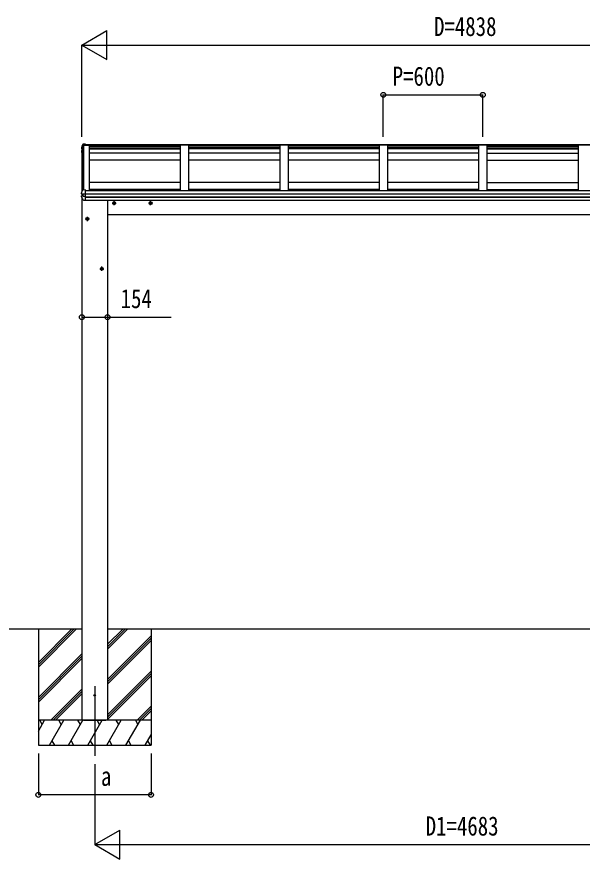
# Model space of a CAD drawing. Units: millimetres, scale not verified. Extents: x -14718 to 14718, y -10395 to 10395.
# Drawn here: x -10597 to -7186, y -6225 to -1146 of the extents above; entities that cross this region are included whole.
import ezdxf
from ezdxf.enums import TextEntityAlignment as Align

# ---------------------------------------------------------------- set-up
doc = ezdxf.new("R2010")
doc.units = ezdxf.units.MM
doc.header["$LTSCALE"] = 50
for name, color, linetype in [('0-3_YKK_12', 2, 'Continuous'), ('0-4_YKK_13', 4, 'Continuous'), ('0-5_YKK_A1', 4, 'Continuous'), ('0-6_YKK_D', 6, 'Continuous')]:
    doc.layers.add(name, color=color, linetype=linetype)
doc.styles.add('ＭＳ ゴシック', font='')
doc.styles.get('ＭＳ ゴシック').set_extended_font_data('MS Gothic')

msp = doc.modelspace()

# ---------------------------------------------------------------- linework, layer by layer
at = {"layer": '0-3_YKK_12'}
msp.add_line((-10127.43, -5181.55), (-10127.43, -5602.63), dxfattribs=at)
at = {"layer": '0-4_YKK_13'}
for p, q in [((-10198.11, -1919.49), (-10196.91, -1919.43)), ((-10196.76, -1919.22), (-10197.13, -1916.74)), ((-10196.91, -1919.43), (-10197.13, -1917.94)), ((-10182.93, -1913.51), (-10197.09, -1914.29)), ((-10185.93, -1918.61), (-10196.76, -1919.22)), ((-10196.76, -1919.22), (-10196.76, -1919.64)), ((-10196.76, -1919.6), (-10185.93, -1919.6)), ((-10185.93, -1916.37), (-10185.93, -1919.6)), ((-10185.93, -1916.37), (-10182.93, -1916.37)), ((-10182.93, -1913.52), (-10182.93, -1913.51)), ((-10182.93, -1913.51), (-10182.93, -1915.95)), ((-10182.93, -1916.37), (-10182.93, -1915.95)), ((-10207.81, -1954.48), (-10207.81, -1958.53)), ((-10207.76, -1954.15), (-10207.77, -1954.21)), ((-10207.41, -1935.54), (-10207.41, -1939.56)), ((-10204.93, -1956.9), (-10206.75, -1957.26)), ((-10206.35, -1940.83), (-10204.93, -1941.11)), ((-10204.93, -1952.89), (-10206.07, -1953.03)), ((-10205.78, -1958.59), (-10204.93, -1958.43)), ((-10204.93, -1939.23), (-10205.5, -1939.12)), ((-10204.93, -1939.58), (-10205.5, -1939.47)), ((-10207.97, -2232.02), (-10207.97, -2225.49)), ((-10207.5, -2213.46), (-10207.5, -2206.95)), ((-10199.93, -2223.1), (-10207.16, -2224.51)), ((-10206.64, -2214.45), (-10206.7, -2214.44)), ((-10206.64, -2214.45), (-10206.63, -2214.45)), ((-10199.38, -2215.39), (-10205.76, -2214.6)), ((-10199.93, -2215.32), (-10199.93, -2229.11)), ((-10182.93, -2215.38), (-10197.72, -2215.48)), ((-10182.93, -2229.24), (-10197.72, -2229.04)), ((-10182.93, -2190.39), (-10182.93, -2190.07)), ((-10182.93, -2191.08), (-10182.93, -2190.39)), ((-10182.93, -2213.28), (-10182.93, -2191.08)), ((-10182.93, -2214.54), (-10182.93, -2213.28)), ((-10182.93, -2215.38), (-10182.93, -2214.54)), ((-10182.93, -2229.24), (-10182.93, -2215.38)), ((-10182.93, -2231.15), (-10182.93, -2229.24)), ((-10182.93, -2232.67), (-10182.93, -2231.15)), ((-10182.93, -2253.14), (-10182.93, -2232.67)), ((-10195.31, -2252.46), (-10195.3, -2252.48)), ((-10182.93, -2253.55), (-10194.52, -2252.92)), ((-10182.93, -2253.55), (-10182.93, -2253.14)), ((-10021.44, -2269.8), (-9998.44, -2269.8)), ((-10009.94, -2282.31), (-10009.94, -2257.29)), ((-9801.44, -2269.8), (-9778.44, -2269.8)), ((-9789.94, -2282.31), (-9789.94, -2257.29)), ((-10182.94, -2364.8), (-10159.94, -2364.8)), ((-10171.44, -2377.31), (-10171.44, -2352.29)), ((-10095.94, -2664.8), (-10072.94, -2664.8)), ((-10084.44, -2677.31), (-10084.44, -2652.29))]:
    msp.add_line(p, q, dxfattribs=at)
for points in [[(-10199.74, -1915.49), (-10203.98, -1926.1), (-10207.33, -1935.05), (-10207.39, -1935.32), (-10207.4, -1935.38)], [(-10199.74, -1919.06), (-10200.73, -1921.55), (-10201.72, -1924.05), (-10202.69, -1926.55), (-10203.64, -1929.05), (-10204.58, -1931.56), (-10205.51, -1934.08), (-10206.43, -1936.6), (-10207.33, -1939.13)], [(-10182.93, -1915.95), (-10197.13, -1916.74), (-10197.13, -1917.94), (-10198.25, -1918)], [(-10196.83, -1919.64), (-10196.91, -1919.08), (-10196.91, -1919.43)], [(-10207.77, -1954.17), (-10207.8, -1954.34), (-10207.8, -1954.48)], [(-10207.64, -1959.17), (-10206.17, -1961.72), (-10204.93, -1963.84)], [(-10207.4, -1935.38), (-10207.4, -1935.49), (-10207.4, -1935.54)], [(-10207.45, -2206.62), (-10207.5, -2206.83), (-10207.5, -2206.95)], [(-10199.57, -2185.82), (-10200.6, -2188.4), (-10201.63, -2190.99), (-10202.63, -2193.58), (-10203.62, -2196.18), (-10204.6, -2198.78), (-10205.56, -2201.39), (-10206.51, -2204), (-10207.45, -2206.62)], [(-10204.16, -2214.68), (-10205.39, -2214.64), (-10206.63, -2214.45)], [(-10199.38, -2215.39), (-10199.13, -2215.42), (-10198.98, -2215.43)], [(-10182.93, -2190.07), (-10196.93, -2190.75), (-10196.93, -2185.1), (-10198.69, -2185.2)], [(-10009.94, -2277.31), (-10016.44, -2273.55), (-10016.44, -2266.05), (-10009.94, -2262.29)], [(-10009.94, -2277.31), (-10003.44, -2273.55), (-10003.44, -2266.05), (-10009.94, -2262.29)], [(-9789.94, -2277.31), (-9796.44, -2273.55), (-9796.44, -2266.05), (-9789.94, -2262.29)], [(-9789.94, -2277.31), (-9783.44, -2273.55), (-9783.44, -2266.05), (-9789.94, -2262.29)], [(-10171.44, -2372.31), (-10177.94, -2368.55), (-10177.94, -2361.05), (-10171.44, -2357.29)], [(-10171.44, -2372.31), (-10164.94, -2368.55), (-10164.94, -2361.05), (-10171.44, -2357.29)], [(-10084.44, -2672.31), (-10090.94, -2668.55), (-10090.94, -2661.05), (-10084.44, -2657.29)], [(-10084.44, -2672.31), (-10077.94, -2668.55), (-10077.94, -2661.05), (-10084.44, -2657.29)]]:
    msp.add_lwpolyline(points, dxfattribs=at)
for centre, radius in [((-10009.94, -2269.8), 8.5), ((-10009.94, -2269.8), 7.7), ((-10009.94, -2269.8), 6.5), ((-9789.94, -2269.8), 8.5), ((-9789.94, -2269.8), 7.7), ((-9789.94, -2269.8), 6.5), ((-10171.44, -2364.8), 8.5), ((-10171.44, -2364.8), 7.7), ((-10171.44, -2364.8), 6.5), ((-10084.44, -2664.8), 8.5), ((-10084.44, -2664.8), 7.7), ((-10084.44, -2664.8), 6.5), ((-10127.43, -5237.5), 5)]:
    msp.add_circle(centre, radius, dxfattribs=at)
for centre, radius, start, end in [((-9736, -2106.05), 498.52, 158.04646, 160.43093), ((-10198.16, -1919.7), 1.7, 92.9577, 157.99775), ((-10197.51, -1916.87), 2.62, 80.76, 148.16555), ((-10198.09, -1919.79), 0.3, 92.95769, 158.00506), ((-10206.51, -1958.53), 1.3, 100.8784, 209.72862), ((-10206.5, -1954.44), 1.3, 99.76805, 169.97457), ((-10206.11, -1939.56), 1.3, 160.55137, 259.11062), ((-10206.05, -1955.37), 2.32, 92.65141, 119.69627), ((-10205.73, -1958.89), 0.299, 100.87832, 209.80871), ((-9773.17, -1710.28), 499.04, 209.85327, 210.09589), ((-9773.17, -1710.62), 499.04, 209.85327, 210.09589), ((-10205.44, -1939.18), 0.299, 160.48478, 259.11069), ((-10205.44, -1938.83), 0.3, 212.93591, 259.04607), ((-10206.98, -2225.49), 0.998, 100.914, 179.94879), ((-10206.97, -2232.02), 1, 180, 210.67851), ((-9813.03, -1998.31), 459.05, 210.67556, 213.61643), ((-10206.5, -2213.46), 1, 180, 258.54639), ((-10200.27, -2212.76), 16.37, 271.41275, 274.51688), ((-10198.64, -2186.19), 1, 92.95955, 157.94622), ((-10194.46, -2251.92), 1, 213.61937, 266.89265)]:
    msp.add_arc(centre, radius, start, end, dxfattribs=at)
for centre, major_axis, ratio, start_param, end_param in [((-10198.93, -2228.92), (1, 0.195), 0.067217, 3.1284981, 3.4826308), ((-10199.08, -2207.87), (-9.96, 2.12), 0.734427, 1.7356015, 1.8609052), ((-10199.08, -2236.64), (9.97, 1.96), 0.736539, 1.29146, 1.4167637)]:
    msp.add_ellipse(centre, major_axis=major_axis, ratio=ratio, start_param=start_param, end_param=end_param, dxfattribs=at)
at = {"layer": '0-5_YKK_A1'}
for p, q in [((-10204.93, -1938.2), (-10197.81, -1919.64)), ((-10197.93, -1919.96), (-10197.93, -2185.16)), ((-10197.81, -1919.64), (-10160.93, -1919.64)), ((-10192.23, -2190.52), (-10192.23, -1919.64)), ((-10185.93, -1918.07), (-5385.93, -1918.07)), ((-10160.93, -1919.64), (-10160.93, -2193.1)), ((-10160.93, -1925.12), (-9610.93, -1925.12)), ((-9560.93, -1919.64), (-9610.93, -1919.64)), ((-9610.93, -1919.64), (-9610.93, -2193.1)), ((-9560.93, -1919.64), (-9610.93, -1919.64)), ((-9560.93, -1919.64), (-9560.93, -2193.1)), ((-9010.93, -1925.12), (-9560.93, -1925.12)), ((-8960.93, -1919.64), (-9010.93, -1919.64)), ((-9010.93, -1919.64), (-9010.93, -2193.1)), ((-8960.93, -1919.64), (-8960.93, -2193.1)), ((-8410.93, -1925.12), (-8960.93, -1925.12)), ((-8360.93, -1919.64), (-8410.93, -1919.64)), ((-8410.93, -1919.64), (-8410.93, -2193.1)), ((-8360.93, -1919.64), (-8360.93, -2193.1)), ((-7810.93, -1925.12), (-8360.93, -1925.12)), ((-7760.93, -1919.64), (-7810.93, -1919.64)), ((-7810.93, -1919.64), (-7810.93, -2193.1)), ((-7760.93, -1919.64), (-7760.93, -2193.1)), ((-7760.93, -1925.12), (-7210.93, -1925.12)), ((-7160.93, -1919.64), (-7210.93, -1919.64)), ((-7210.93, -1919.64), (-7210.93, -2193.1)), ((-10204.93, -1938.2), (-10204.93, -2199.67)), ((-10160.93, -1935.15), (-9610.93, -1935.15)), ((-10160.93, -1940.01), (-9610.93, -1940.01)), ((-10160.93, -1941.52), (-9610.93, -1941.52)), ((-9610.93, -1968.48), (-10160.93, -1968.48)), ((-9010.93, -1935.15), (-9560.93, -1935.15)), ((-9010.93, -1940.01), (-9560.93, -1940.01)), ((-9010.93, -1941.52), (-9560.93, -1941.52)), ((-9010.93, -1968.48), (-9560.93, -1968.48)), ((-8410.93, -1935.15), (-8960.93, -1935.15)), ((-8410.93, -1940.01), (-8960.93, -1940.01)), ((-8410.93, -1941.52), (-8960.93, -1941.52)), ((-8410.93, -1968.48), (-8960.93, -1968.48)), ((-7810.93, -1935.15), (-8360.93, -1935.15)), ((-7810.93, -1940.01), (-8360.93, -1940.01)), ((-7810.93, -1941.52), (-8360.93, -1941.52)), ((-7810.93, -1968.48), (-8360.93, -1968.48)), ((-7760.93, -1935.15), (-7210.93, -1935.15)), ((-7760.93, -1940.01), (-7210.93, -1940.01)), ((-7760.93, -1941.52), (-7210.93, -1941.52)), ((-7760.93, -1968.48), (-7210.93, -1968.48)), ((-9610.93, -2011), (-10160.93, -2011)), ((-9010.93, -2011), (-9560.93, -2011)), ((-8410.93, -2011), (-8960.93, -2011)), ((-7810.93, -2011), (-8360.93, -2011)), ((-7760.93, -2011), (-7210.93, -2011)), ((-9610.93, -2144.2), (-10160.93, -2144.2)), ((-9010.93, -2144.2), (-9560.93, -2144.2)), ((-8410.93, -2144.2), (-8960.93, -2144.2)), ((-7810.93, -2144.2), (-8360.93, -2144.2)), ((-7760.93, -2144.2), (-7210.93, -2144.2)), ((-10204.93, -2214.7), (-10204.93, -2224.07)), ((-10182.93, -2193.1), (-5388.93, -2193.1)), ((-10182.93, -2212.63), (-5388.93, -2212.63)), ((-10182.93, -2213.53), (-5388.93, -2213.53)), ((-10182.93, -2230.77), (-5388.93, -2230.77)), ((-10182.93, -2232.73), (-5388.93, -2232.73)), ((-9610.93, -2186.71), (-10160.93, -2186.71)), ((-9010.93, -2186.71), (-9560.93, -2186.71)), ((-8410.93, -2186.71), (-8960.93, -2186.71)), ((-7810.93, -2186.71), (-8360.93, -2186.71)), ((-7760.93, -2186.71), (-7210.93, -2186.71)), ((-10182.93, -2250.76), (-5388.93, -2250.76)), ((-10050.43, -2337.5), (-5521.43, -2337.5)), ((-10204.43, -4837.5), (-10743.99, -4837.5)), ((-10467.43, -4837.5), (-10467.43, -5537.5)), ((-10467.43, -5038.48), (-10266.45, -4837.5)), ((-10467.43, -5052.62), (-10252.31, -4837.5)), ((-10467.43, -5066.76), (-10238.17, -4837.5)), ((-5521.43, -4837.5), (-10050.43, -4837.5)), ((-10050.43, -4958.13), (-9929.8, -4837.5)), ((-10050.43, -4943.99), (-9943.94, -4837.5)), ((-10049.93, -4929.35), (-9958.08, -4837.5)), ((-9787.43, -4837.5), (-9787.43, -5537.5)), ((-10050.43, -5141.98), (-9787.43, -4878.98)), ((-10050.43, -5156.12), (-9787.43, -4893.12)), ((-10050.43, -5170.26), (-9787.43, -4907.26)), ((-10467.43, -5250.61), (-10204.43, -4987.61)), ((-10467.43, -5264.75), (-10204.43, -5001.75)), ((-10467.43, -5278.89), (-10204.43, -5015.9)), ((-10050.43, -5354.11), (-9787.43, -5091.11)), ((-10050.43, -5368.25), (-9787.43, -5105.25)), ((-10050.43, -5382.39), (-9787.43, -5119.39)), ((-10392.19, -5387.5), (-10204.43, -5199.74)), ((-10378.05, -5387.5), (-10204.43, -5213.88)), ((-10363.9, -5387.5), (-10204.43, -5228.03)), ((-9871.69, -5387.5), (-9787.43, -5303.24)), ((-9857.55, -5387.5), (-9787.43, -5317.38)), ((-9843.4, -5387.5), (-9787.43, -5331.53)), ((-9787.43, -5387.5), (-10467.43, -5387.5)), ((-10467.43, -5453.58), (-10429.28, -5387.5)), ((-10444.28, -5413.48), (-10459.28, -5387.5)), ((-10400.41, -5537.5), (-10313.81, -5387.5)), ((-10328.81, -5413.48), (-10343.81, -5387.5)), ((-10284.94, -5537.5), (-10198.34, -5387.5)), ((-10213.34, -5413.48), (-10228.34, -5387.5)), ((-10049.93, -5387.5), (-10204.93, -5387.5)), ((-10194.93, -5387.5), (-10059.93, -5387.5)), ((-10169.47, -5537.5), (-10082.87, -5387.5)), ((-10097.87, -5413.48), (-10112.87, -5387.5)), ((-10054, -5537.5), (-9967.4, -5387.5)), ((-9982.4, -5413.48), (-9997.4, -5387.5)), ((-9938.53, -5537.5), (-9851.93, -5387.5)), ((-9881.93, -5387.5), (-9866.93, -5413.48)), ((-9823.06, -5537.5), (-9787.43, -5475.78)), ((-10385.42, -5511.52), (-10370.42, -5537.5)), ((-10269.94, -5511.52), (-10254.94, -5537.5)), ((-10154.47, -5511.52), (-10139.48, -5537.5)), ((-10039, -5511.52), (-10024.01, -5537.5)), ((-9923.53, -5511.52), (-9908.54, -5537.5)), ((-9808.06, -5511.52), (-9793.07, -5537.5)), ((-10467.43, -5537.5), (-9787.43, -5537.5))]:
    msp.add_line(p, q, dxfattribs=at)
for points in [[(-10185.93, -1919.64), (-10185.93, -1916.37), (-5385.93, -1916.37)], [(-10204.43, -2238.17), (-10204.43, -4837.5), (-10204.43, -5387.5)], [(-10050.43, -2250.6), (-10050.43, -4837.5), (-10050.43, -5387.5)]]:
    msp.add_lwpolyline(points, dxfattribs=at)
at = {"layer": '0-6_YKK_D'}
for p, q in [((-10204.93, -1316.37), (-10053.38, -1228.87)), ((-10053.38, -1403.87), (-10053.38, -1228.87)), ((-10204.93, -1868.93), (-10204.93, -1315.37)), ((-10204.93, -1316.37), (-10053.38, -1403.87)), ((-10204.93, -1316.37), (-9901.82, -1316.37)), ((-10029.93, -1316.37), (-5541.93, -1316.37)), ((-8385.93, -1868.93), (-8385.93, -1615.37)), ((-8385.93, -1616.37), (-7785.93, -1616.37)), ((-7785.93, -1868.93), (-7785.93, -1615.37)), ((-10467.43, -5587.5), (-10467.43, -5838.5)), ((-9787.43, -5587.5), (-9787.43, -5838.5)), ((-10127.43, -5652.63), (-10127.43, -6138.5)), ((-9787.43, -5837.5), (-10467.43, -5837.5)), ((-10127.43, -6137.5), (-9975.88, -6050)), ((-9975.88, -6225), (-9975.88, -6050)), ((-10127.43, -6137.5), (-9975.88, -6225)), ((-10127.43, -6137.5), (-9824.32, -6137.5)), ((-9952.43, -6137.5), (-5619.43, -6137.5))]:
    msp.add_line(p, q, dxfattribs=at)
msp.add_lwpolyline([(-10204.43, -2957.33), (-10050.43, -2957.33), (-9665.33, -2957.33)], dxfattribs=at)
for centre in [(-8385.93, -1616.37), (-7785.93, -1616.37), (-10204.43, -2957.33), (-10050.43, -2957.33), (-10467.43, -5837.5), (-9787.43, -5837.5)]:
    msp.add_circle(centre, 14.88, dxfattribs=at)

# ---------------------------------------------------------------- texts
at = {"layer": '0-6_YKK_D', "style": 'ＭＳ ゴシック', "width": 0.8}
for s, p in [('D=4838', (-8079.93, -1296.37)), ('P=600', (-8329.53, -1596.37)), ('154', (-9970.93, -2937.33)), ('a', (-10089.49, -5817.5)), ('D1=4683', (-8130.33, -6117.5))]:
    msp.add_text(s, height=115.5, dxfattribs=at).set_placement(p, align=Align.BOTTOM_LEFT)

doc.saveas('drawing.dxf')
